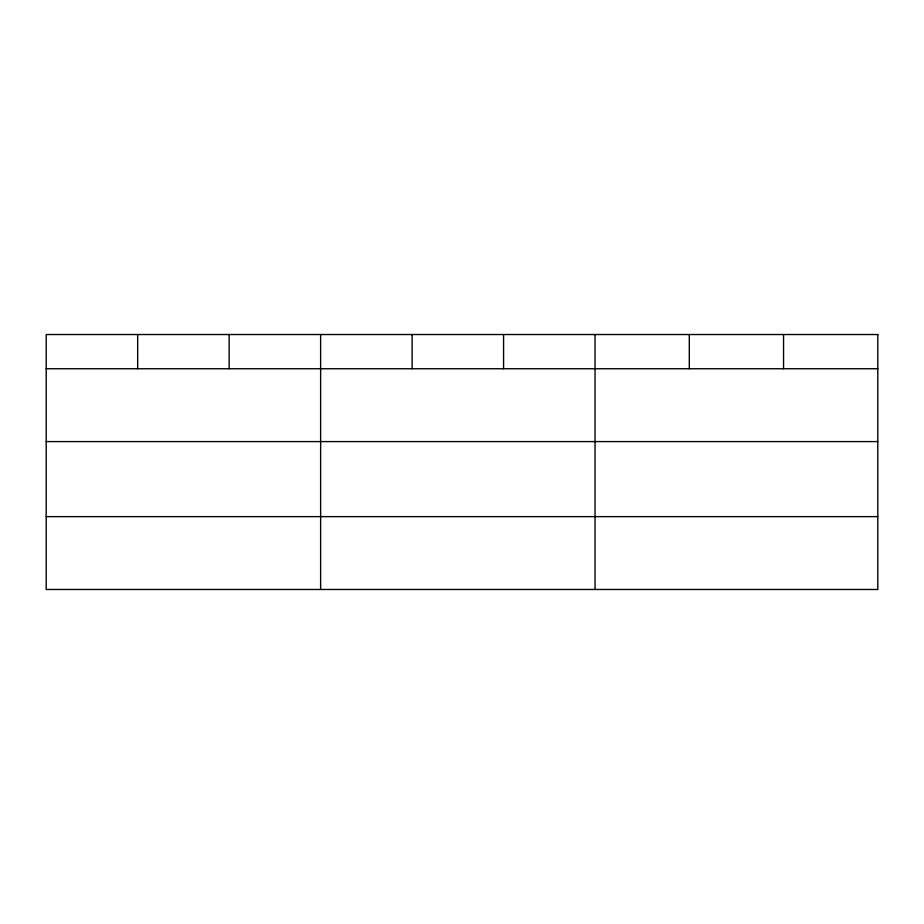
<?xml version="1.0" encoding="UTF-8"?>
<svg xmlns="http://www.w3.org/2000/svg" width="924" height="924" viewBox="0 0 924 924"><rect width="100%" height="100%" fill="white"/><g stroke="black" fill="none" stroke-linecap="round" stroke-linejoin="round"><path stroke-width="1.39" d="M46.2 368.745L877.8 368.745M46.2 441.591L877.8 441.591M46.2 516.632L877.8 516.632M783.552 334.523L783.552 368.745M689.304 334.523L689.304 368.745M595.056 334.523L595.056 589.477M503.58 334.523L503.58 368.745M412.104 334.523L412.104 368.745M320.628 334.523L320.628 589.477M229.152 334.523L229.152 368.745M137.676 334.523L137.676 368.745M877.8 334.523L46.2 334.523L46.2 589.477L877.8 589.477L877.8 334.523"/></g></svg>
